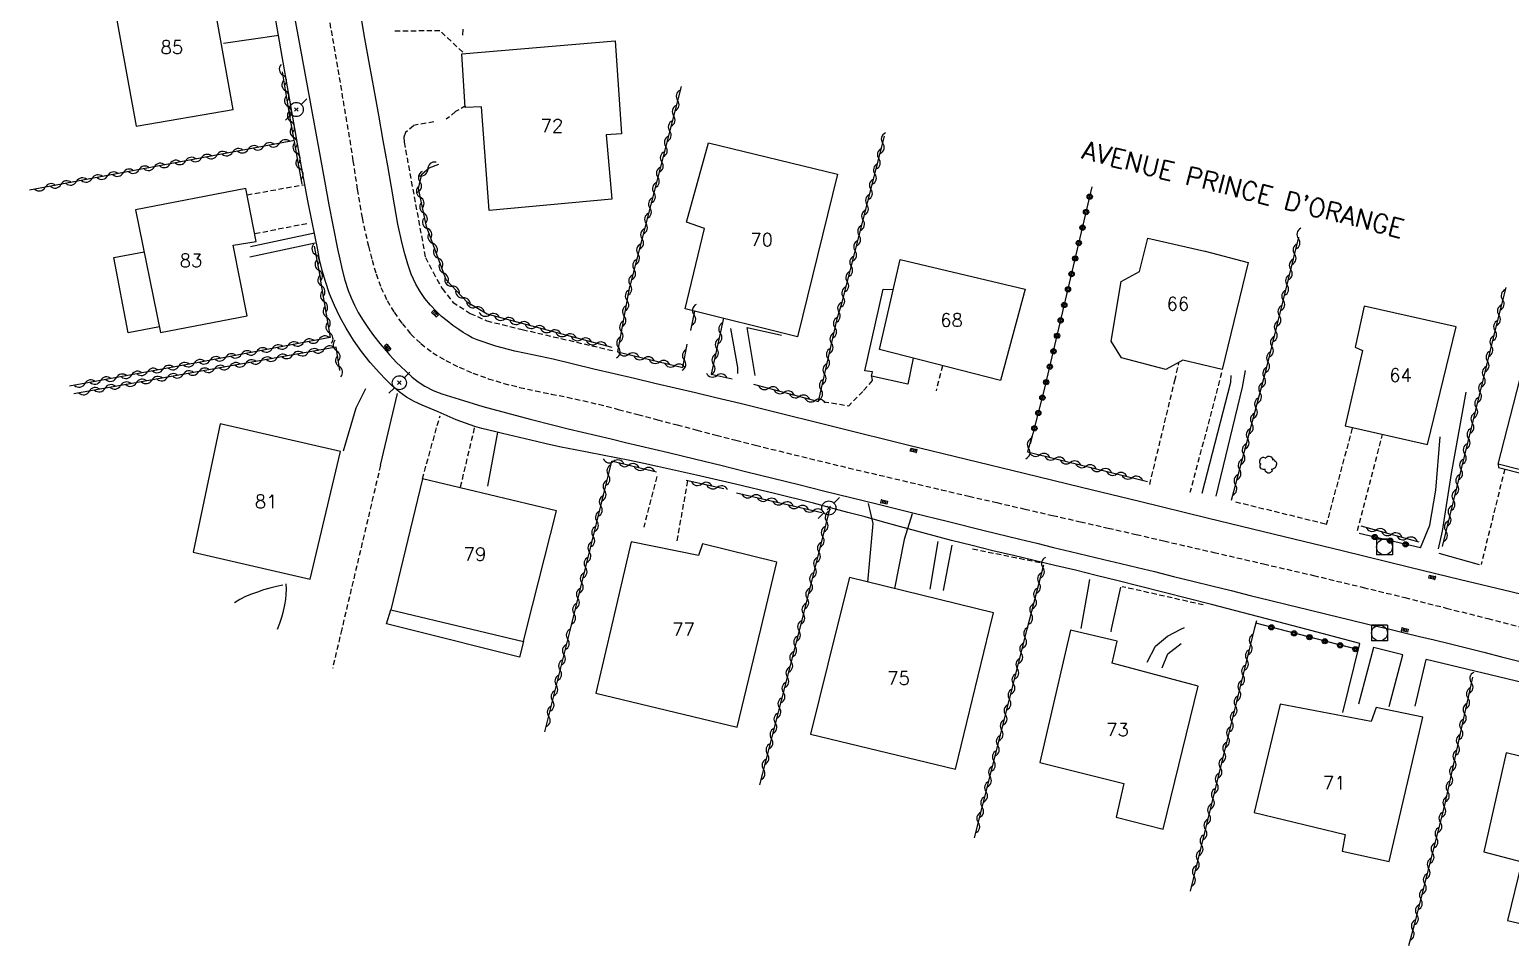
# Model space of a CAD drawing. Header units: millimetres. Extents: x 150997 to 152001, y 151999 to 153001.
# Drawn here: x 151433.3 to 151573.2, y 152141.1 to 152227.6 of the extents above; entities that cross this region are included whole.
import ezdxf
from ezdxf.enums import TextEntityAlignment as Align

# ---------------------------------------------------------------- set-up
doc = ezdxf.new("R2010")
doc.units = ezdxf.units.MM
doc.linetypes.add('DASHED', pattern=[0.75, 0.5, -0.25])
doc.layers.get('0').update_dxf_attribs({"linetype": 'CONTINUOUS'})
for name, color, linetype in [('W0001', 6, 'DASHED'), ('W0014', 7, 'CONTINUOUS'), ('W0017', 7, 'CONTINUOUS'), ('W0101', 7, 'CONTINUOUS'), ('W0104', 1, 'CONTINUOUS'), ('W0112', 1, 'DASHED'), ('W0211', 2, 'CONTINUOUS'), ('W0214', 2, 'CONTINUOUS'), ('W0300', 7, 'CONTINUOUS'), ('W0310', 3, 'CONTINUOUS'), ('W0323', 7, 'CONTINUOUS'), ('W0330', 7, 'CONTINUOUS'), ('W0401', 7, 'CONTINUOUS'), ('W0420', 7, 'CONTINUOUS'), ('W0473', 7, 'CONTINUOUS'), ('W0989', 7, 'CONTINUOUS'), ('W0991', 7, 'CONTINUOUS')]:
    doc.layers.add(name, color=color, linetype=linetype)
doc.styles.get("Standard").update_dxf_attribs({"font": 'romans.shx', "width": 0.85})

# ---------------------------------------------------------------- blocks, each defined once
blk = doc.blocks.new('T473')
for p, q in [((-0.166667, 0.166667), (0.166667, -0.166667)), ((-0.166667, -0.166667), (0.166667, 0.166667)), ((0.500001, 0.500001), (1.000002, 1.000002)), ((-1.000002, -1.000002), (-0.500001, -0.500001))]:
    blk.add_line(p, q)
blk.add_ellipse((0, 0), major_axis=(0.471405, 0.471405), ratio=1, start_param=5.4977871438, end_param=11.780972451)
blk = doc.blocks.new('T401')
for p, q in [((-0.3, 0.3), (0, 0.3)), ((-0.3, -0.25), (-0.3, 0.3)), ((-0.3, 0.15), (0, 0.15)), ((-0.3, 0), (0, 0)), ((0, 0.3), (0, -0.25)), ((-0.3, -0.15), (0, -0.15)), ((-0.3, -0.25), (-0.3, -0.3)), ((-0.3, -0.3), (0, -0.3)), ((0, -0.3), (0, -0.25))]:
    blk.add_line(p, q)
blk = doc.blocks.new('T420')
for p, q in [((0.75, 0.75), (-0.75, 0.75)), ((-0.75, 0.75), (-0.75, -0.75)), ((0.75, 0.75), (0.75, -0.75)), ((0.75, -0.75), (-0.75, -0.75))]:
    blk.add_line(p, q)
blk.add_ellipse((0, 0), major_axis=(-0.53, 0.53), ratio=1, start_param=3.926991, end_param=10.210176)
blk = doc.blocks.new('T300')
for p, q in [((-0.8, 0.51), (-0.86, 0.34)), ((-0.86, 0.34), (-0.86, 0.17)), ((-0.86, 0.17), (-0.74, 0.06)), ((-0.69, 0.63), (-0.8, 0.51)), ((-0.8, -0.06), (-0.74, 0.06)), ((-0.74, 0.06), (-0.69, 0.11)), ((-0.57, 0.69), (-0.69, 0.63)), ((-0.46, 0.69), (-0.57, 0.69)), ((-0.29, 0.63), (-0.46, 0.69)), ((-0.29, 0.63), (-0.17, 0.74)), ((-0.23, 0.57), (-0.29, 0.63)), ((-0.17, 0.74), (-0.06, 0.8)), ((-0.06, 0.8), (0.06, 0.8)), ((0.06, 0.8), (0.23, 0.74)), ((0.23, 0.74), (0.34, 0.63)), ((0.34, 0.63), (0.4, 0.51)), ((0.46, 0.46), (0.34, 0.46)), ((0.4, 0.51), (0.4, 0.46)), ((0.57, 0.4), (0.46, 0.46)), ((0.57, 0.4), (0.69, 0.29)), ((0.69, 0.29), (0.74, 0.17)), ((0.74, 0.06), (0.69, -0.17)), ((0.74, 0.17), (0.74, 0.06)), ((-0.8, -0.17), (-0.8, -0.06)), ((-0.8, -0.23), (-0.8, -0.17)), ((-0.74, -0.34), (-0.8, -0.23)), ((-0.69, -0.4), (-0.74, -0.34)), ((-0.51, -0.46), (-0.69, -0.4)), ((-0.4, -0.46), (-0.51, -0.46)), ((-0.4, -0.46), (-0.34, -0.46)), ((-0.34, -0.46), (-0.34, -0.4)), ((-0.34, -0.51), (-0.34, -0.46)), ((-0.29, -0.63), (-0.34, -0.51)), ((-0.17, -0.74), (-0.29, -0.63)), ((-0.06, -0.8), (-0.17, -0.74)), ((0.06, -0.8), (-0.06, -0.8)), ((0.17, -0.74), (0.06, -0.8)), ((0.23, -0.69), (0.17, -0.74)), ((0.29, -0.46), (0.23, -0.46)), ((0.29, -0.63), (0.23, -0.69)), ((0.46, -0.4), (0.29, -0.46)), ((0.34, -0.51), (0.29, -0.63)), ((0.34, -0.51), (0.34, -0.46)), ((0.57, -0.34), (0.46, -0.4)), ((0.63, -0.29), (0.57, -0.34)), ((0.69, -0.17), (0.63, -0.29))]:
    blk.add_line(p, q)
blk = doc.blocks.new('t310o')
at = {"color": 0, "linetype": 'Continuous'}
for centre, start, end in [((-0.5, 0.38), 216.8699, 323.1304), ((0.5, -0.37), 36.8699, 143.1303)]:
    blk.add_arc(centre, 0.625, start, end, dxfattribs=at)
blk = doc.blocks.new('t323o')
at = {"color": 0, "linetype": 'Continuous'}
for radius in [0.25, 0.15]:
    blk.add_circle((0, 0), radius, dxfattribs=at)

msp = doc.modelspace()

# ---------------------------------------------------------------- linework, layer by layer
at = {"layer": 'W0001'}
msp.add_lwpolyline([(151461.66, 152228.27), (151461.93, 152226.8), (151462.18, 152225.32), (151462.43, 152223.85), (151462.68, 152222.37), (151462.92, 152220.9), (151463.17, 152219.42), (151463.43, 152217.95), (151463.86, 152215.25), (151464.26, 152212.55), (151464.72, 152209.84), (151465.31, 152207.17), (151465.66, 152205.86), (151466.04, 152204.56), (151466.5, 152203.28), (151467.09, 152202.04), (151467.74, 152200.93), (151468.49, 152199.87), (151469.32, 152198.88), (151470.26, 152197.98), (151471.39, 152197.11), (151472.62, 152196.38), (151473.89, 152195.74), (151475.19, 152195.19), (151476.64, 152194.66), (151478.11, 152194.22), (151479.6, 152193.84), (151481.09, 152193.51), (151482.59, 152193.21), (151484.09, 152192.91), (151485.58, 152192.59), (151487.06, 152192.24), (151488.92, 152191.76), (151490.77, 152191.28), (151492.62, 152190.79), (151494.47, 152190.3), (151496.32, 152189.81), (151498.17, 152189.32), (151500.03, 152188.85), (151501.88, 152188.38), (151506.26, 152187.3), (151510.64, 152186.24), (151515.03, 152185.21), (151519.42, 152184.18), (151522.04, 152183.56), (151524.67, 152182.96), (151527.3, 152182.35), (151529.93, 152181.75), (151532.56, 152181.15), (151535.19, 152180.55), (151537.82, 152179.95), (151540.45, 152179.34), (151545.15, 152178.26), (151549.86, 152177.17), (151554.57, 152176.08), (151559.27, 152174.95), (151563.2, 152173.99), (151567.12, 152173), (151571.04, 152172), (151574.96, 152171)], dxfattribs=at)
at = {"layer": 'W0014'}
for points in [[(151457.8, 152231.74), (151458.8, 152226.25), (151459.81, 152220.76), (151460.83, 152215.27), (151461.21, 152213.18), (151461.59, 152211.09), (151461.98, 152209.01), (151462.41, 152206.93), (151462.63, 152205.94), (151462.84, 152204.95), (151463.1, 152203.96), (151463.41, 152202.99), (151463.69, 152202.29), (151464.01, 152201.59), (151464.36, 152200.92), (151464.75, 152200.26), (151465.26, 152199.48), (151465.81, 152198.73), (151466.39, 152198), (151466.98, 152197.28), (151467.3, 152196.9), (151467.64, 152196.54), (151467.98, 152196.18), (151468.34, 152195.84), (151468.88, 152195.33), (151469.44, 152194.82), (151470.03, 152194.35), (151470.66, 152193.94), (151471.44, 152193.55), (151472.25, 152193.24), (151473.07, 152192.98), (151473.89, 152192.72), (151476.11, 152192.04), (151478.35, 152191.43), (151480.59, 152190.85), (151482.83, 152190.28), (151484.19, 152189.94), (151485.54, 152189.61), (151486.89, 152189.29), (151488.25, 152188.97), (151489.6, 152188.65), (151490.96, 152188.33), (151492.31, 152188.01), (151493.67, 152187.69), (151496.13, 152187.09), (151498.59, 152186.48), (151501.05, 152185.88), (151503.51, 152185.27), (151505.97, 152184.66), (151508.43, 152184.05), (151510.89, 152183.44), (151513.35, 152182.83), (151516.73, 152182), (151520.1, 152181.16), (151523.48, 152180.33), (151526.85, 152179.5), (151528.44, 152179.12), (151530.03, 152178.73), (151531.62, 152178.35), (151533.2, 152177.97), (151534.79, 152177.59), (151536.38, 152177.21), (151537.97, 152176.82), (151539.56, 152176.44), (151541.37, 152175.99), (151543.18, 152175.55), (151544.99, 152175.1), (151546.8, 152174.65), (151548.61, 152174.2), (151550.42, 152173.75), (151552.23, 152173.3), (151554.04, 152172.86), (151555.97, 152172.39), (151557.91, 152171.92), (151559.84, 152171.46), (151561.78, 152171)], [(151553.86, 152171), (151549.4, 152172.18), (151544.94, 152173.34), (151540.48, 152174.48), (151536.01, 152175.61), (151534.06, 152176.09), (151532.11, 152176.57), (151530.16, 152177.03), (151528.2, 152177.49), (151526.25, 152177.96), (151524.29, 152178.42), (151522.34, 152178.9), (151520.39, 152179.39), (151518.76, 152179.82), (151517.12, 152180.25), (151515.49, 152180.7), (151513.87, 152181.15), (151512.24, 152181.6), (151510.61, 152182.04), (151508.97, 152182.48), (151507.34, 152182.9), (151503.67, 152183.81), (151499.99, 152184.7), (151496.31, 152185.55), (151492.62, 152186.38), (151491.32, 152186.65), (151490.02, 152186.92), (151488.73, 152187.18), (151487.43, 152187.43), (151486.13, 152187.68), (151484.83, 152187.94), (151483.53, 152188.21), (151482.24, 152188.49), (151481.18, 152188.73), (151480.11, 152188.98), (151479.05, 152189.24), (151477.99, 152189.49), (151477.34, 152189.65), (151476.68, 152189.8), (151476.03, 152189.96), (151475.38, 152190.15), (151474.49, 152190.45), (151473.62, 152190.79), (151472.76, 152191.15), (151471.89, 152191.52), (151471.14, 152191.84), (151470.38, 152192.15), (151469.63, 152192.51), (151468.92, 152192.92), (151468.23, 152193.43), (151467.57, 152193.99), (151466.95, 152194.58), (151466.36, 152195.2), (151465.49, 152196.19), (151464.67, 152197.23), (151463.9, 152198.31), (151463.2, 152199.43), (151462.62, 152200.49), (151462.11, 152201.58), (151461.65, 152202.69), (151461.25, 152203.83), (151460.94, 152204.87), (151460.7, 152205.93), (151460.5, 152207), (151460.29, 152208.06), (151459.61, 152211.46), (151458.97, 152214.87), (151458.36, 152218.28), (151457.76, 152221.69), (151457.16, 152225.1), (151456.56, 152228.52)], [(151563.69, 152176.84), (151557.3, 152178.39), (151550.91, 152179.94), (151544.52, 152181.49), (151538.13, 152183.05), (151532.68, 152184.37), (151527.24, 152185.7), (151521.79, 152187.03), (151516.35, 152188.36), (151514.08, 152188.92), (151511.8, 152189.49), (151509.52, 152190.05), (151507.25, 152190.62), (151504.97, 152191.19), (151502.7, 152191.75), (151500.42, 152192.31), (151498.14, 152192.86), (151496.22, 152193.32), (151494.3, 152193.77), (151492.37, 152194.22), (151490.45, 152194.67), (151488.53, 152195.11), (151486.61, 152195.57), (151484.68, 152196.02), (151482.77, 152196.49), (151480.97, 152196.89), (151479.15, 152197.27), (151477.34, 152197.72), (151475.58, 152198.32), (151475.13, 152198.53), (151474.7, 152198.77), (151474.28, 152199.03), (151473.87, 152199.31), (151473.3, 152199.7), (151472.75, 152200.11), (151472.22, 152200.55), (151471.72, 152201.03), (151471.17, 152201.62), (151470.66, 152202.24), (151470.19, 152202.9), (151469.78, 152203.59), (151469.36, 152204.52), (151469.03, 152205.48), (151468.76, 152206.45), (151468.51, 152207.43), (151468.09, 152209.25), (151467.77, 152211.09), (151467.47, 152212.93), (151467.16, 152214.76), (151466.72, 152217.16), (151466.29, 152219.56), (151465.86, 152221.96), (151465.43, 152224.36), (151465.18, 152225.74), (151464.93, 152227.12), (151464.68, 152228.5)], [(151570.26, 152177.07), (151566.44, 152178.16)], [(151587.75, 152171), (151586.51, 152171.3), (151585.26, 152171.6), (151584.02, 152171.9), (151582.77, 152172.2), (151578, 152173.36), (151573.23, 152174.52), (151568.46, 152175.68), (151563.69, 152176.84)], [(151558.95, 152169.64), (151553.86, 152171)], [(151561.78, 152171), (151563.18, 152170.66), (151564.58, 152170.33), (151565.98, 152169.99), (151567.38, 152169.64), (151569.02, 152169.23), (151570.67, 152168.82), (151572.32, 152168.4), (151573.97, 152167.98)], [(151563.03, 152168.59), (151560.25, 152169.27)], [(151575.19, 152165.74), (151565.22, 152168.14)]]:
    msp.add_lwpolyline(points, dxfattribs=at)
at = {"layer": 'W0017'}
for points in [[(151451.62, 152226.36), (151456.86, 152227.1)], [(151460.28, 152207.46), (151454.13, 152206.14)], [(151454.19, 152207.13), (151460.21, 152208.45)], [(151500.22, 152195.15), (151500.22, 152195.71), (151499.56, 152199.39)], [(151501.83, 152194.95), (151501.08, 152199.48), (151504.34, 152198.78)], [(151544.06, 152183.85), (151546.78, 152194.34), (151546.8, 152194.96)], [(151548.12, 152195.43), (151547.83, 152193.85), (151545.36, 152183.57)], [(151462.97, 152187.84), (151464.17, 152191.9), (151465.08, 152193.75)], [(151568.98, 152193.4), (151567.58, 152185.72), (151566.74, 152180.25), (151566.36, 152178.59)], [(151477.51, 152189.61), (151476.56, 152184.51)], [(151564.67, 152178.7), (151565.58, 152180.84), (151566.12, 152184.14), (151566.53, 152189.17)], [(151512.48, 152175.46), (151512.99, 152181), (151512.55, 152182.89)], [(151516.68, 152181.89), (151515.91, 152179.46), (151515.02, 152174.84)], [(151518.38, 152174.77), (151519.12, 152179.3)], [(151520.42, 152178.93), (151519.59, 152174.66)], [(151532.63, 152171.07), (151533.31, 152174.79), (151533.45, 152175.69)], [(151535.51, 152171), (151536.38, 152174.97)], [(151535.46, 152170.76), (151535.51, 152171)], [(151538.87, 152167.89), (151539.65, 152169.4), (151540.79, 152170.35), (151542.06, 152171)], [(151542.06, 152171), (151542.39, 152171.17)], [(151540.27, 152167.36), (151540.82, 152168.68), (151542.09, 152169.66)], [(151557.35, 152163.13), (151558.95, 152169.64)], [(151560.25, 152169.27), (151558.82, 152163.92)], [(151561.71, 152163.71), (151563.03, 152168.59)], [(151564.19, 152163.73), (151565.22, 152168.14)]]:
    msp.add_lwpolyline(points, dxfattribs=at)
at = {"layer": 'W0101'}
for points in [[(151452.53, 152220.09), (151450.14, 152233.42), (151441.01, 152231.49), (151443.39, 152218.51)], [(151488.31, 152211.62), (151476.71, 152210.53), (151475.99, 152220.34), (151474.46, 152220.27), (151474.14, 152225.34), (151488.61, 152226.56), (151489.22, 152217.8), (151487.77, 152217.7)], [(151505.85, 152198.62), (151495.24, 152201.27), (151497.06, 152208.86), (151495.37, 152209.43), (151497.43, 152216.95), (151509.63, 152213.97)], [(151453.88, 152200.61), (151452.53, 152207.27), (151454.72, 152207.62), (151453.75, 152212.63), (151443.33, 152210.62), (151445.68, 152199.03)], [(151545.95, 152195.53), (151542.25, 152196.4), (151540.63, 152195.53), (151536.43, 152196.62), (151535.48, 152198.19), (151536.42, 152203.83), (151538.15, 152204.78), (151538.94, 152207.93), (151544.33, 152206.71), (151544.35, 152206.71), (151548.41, 152205.62)], [(151525.03, 152194.48), (151513.59, 152197.43), (151515.55, 152205.92), (151527.33, 152203.1)], [(151565.36, 152188.46), (151568.05, 152199.57), (151559.37, 152201.52), (151558.52, 152197.64), (151559.21, 152197.32), (151557.56, 152190.22)], [(151584.55, 152183.42), (151572.02, 152186.59), (151575.23, 152199.08), (151587.78, 152196.1)], [(151462.67, 152187.8), (151451.3, 152190.4), (151448.76, 152178.28), (151459.83, 152175.73)], [(151543.69, 152165.63), (151535.57, 152167.79), (151536.02, 152169.86), (151531.64, 152170.9), (151528.74, 152158.41), (151536.67, 152156.42), (151535.93, 152153.26), (151540.37, 152152.13)], [(151564.89, 152162.7), (151560.49, 152163.61), (151560.04, 152162.29), (151551.43, 152163.93), (151548.97, 152153.7), (151557.57, 152151.63), (151557.3, 152150.03), (151561.71, 152149.06)], [(151581.25, 152141.53), (151585.14, 152156.99), (151576.19, 152159.21), (151576.03, 152158.53), (151572.76, 152159.34), (151570.68, 152149.98), (151574.25, 152149.03), (151572.91, 152143.51)]]:
    msp.add_lwpolyline(points, close=True, dxfattribs=at)
for points in [[(151483.09, 152182.19), (151470.41, 152185.19), (151467.43, 152172.83), (151475.08, 152171)], [(151480.25, 152171), (151483.09, 152182.19)], [(151502.37, 152171), (151503.9, 152177.34), (151496.88, 152179.06), (151496.5, 152177.96), (151490.14, 152179.27), (151488.21, 152171)], [(151523.98, 152171), (151524.36, 152172.56), (151510.75, 152175.88), (151509.54, 152171)], [(151475.08, 152171), (151479.95, 152169.83), (151480.25, 152171)], [(151488.21, 152171), (151486.8, 152164.96), (151500.14, 152161.75)], [(151500.14, 152161.75), (151502.37, 152171)], [(151509.54, 152171), (151507.08, 152161.1), (151520.77, 152157.78)], [(151520.77, 152157.78), (151523.98, 152171)]]:
    msp.add_lwpolyline(points, dxfattribs=at)
at = {"layer": 'W0104'}
for points in [[(151445.58, 152199.55), (151442.62, 152198.98), (151441.27, 152206.12), (151444.14, 152206.64)], [(151516.76, 152196.61), (151516.26, 152194.14), (151512.83, 152194.89), (151512.92, 152195.3), (151512.19, 152195.39), (151513.92, 152203.12), (151514.89, 152203.07)], [(151572.02, 152186.59), (151572.04, 152186.27), (151576.78, 152185.07), (151576.81, 152185.38)], [(151469.04, 152171), (151467.01, 152171.51), (151467.43, 152172.83)], [(151479.95, 152169.83), (151479.59, 152168.36), (151469.04, 152171)]]:
    msp.add_lwpolyline(points, dxfattribs=at)
at = {"layer": 'W0112'}
for points in [[(151474.22, 152225.5), (151472.07, 152227.52), (151467.77, 152227.47)], [(151474.5, 152220.43), (151473.55, 152219.88), (151472.67, 152219.16)], [(151469.58, 152218.55), (151468.83, 152217.9), (151468.67, 152217.46), (151468.69, 152217), (151470.7, 152206.1), (151471.42, 152204.71), (151472.29, 152203.17), (151473.29, 152201.89), (151474.93, 152200.83), (151476.5, 152200.12), (151479.85, 152199.31), (151488.61, 152197.26)], [(151471.5, 152218.92), (151469.58, 152218.58)], [(151453.86, 152212.02), (151459.2, 152212.98)], [(151459.5, 152209.3), (151454.58, 152208.33)], [(151539.11, 152184.67), (151541.48, 152194.49), (151541.86, 152196.12)], [(151512.83, 152194.89), (151512.9, 152194.48), (151512.01, 152193.45), (151510.68, 152192.1)], [(151519.55, 152195.89), (151518.93, 152193.53)], [(151545.9, 152195.21), (151542.91, 152183.9)], [(151508.32, 152192.49), (151510.68, 152192.1)], [(151470.41, 152185.19), (151472.08, 152191.16)], [(151475.31, 152190.01), (151473.97, 152184.35)], [(151558.24, 152189.98), (151555.77, 152180.86)], [(151558.73, 152180.31), (151561.09, 152189.4)], [(151466.46, 152186.48), (151462.8, 152171)], [(151492.55, 152185.42), (151491.33, 152180.65)], [(151494.48, 152179.35), (151495.51, 152185.16)], [(151572.64, 152186.13), (151570.41, 152177.1)], [(151547.21, 152183.04), (151555.82, 152180.93)], [(151528.75, 152177.27), (151522.23, 152178.59)], [(151544.16, 152173.29), (151536.51, 152175.02)], [(151462.8, 152171), (151461.93, 152167.3)]]:
    msp.add_lwpolyline(points, dxfattribs=at)
at = {"layer": 'W0211'}
for points in [[(151474.22, 152227.09), (151474.26, 152227.66)], [(151457.22, 152175.16), (151456.62, 152175.03), (151456.01, 152174.88), (151455.42, 152174.71), (151454.83, 152174.51), (151454.27, 152174.3), (151453.71, 152174.08), (151453.16, 152173.82), (151452.66, 152173.49)]]:
    msp.add_lwpolyline(points, dxfattribs=at)
at = {"layer": 'W0214'}
msp.add_lwpolyline([(151456.73, 152171), (151456.95, 152171.56), (151457.14, 152172.14), (151457.29, 152172.72), (151457.43, 152173.31), (151457.51, 152173.8), (151457.56, 152174.3), (151457.57, 152174.8), (151457.55, 152175.3)], dxfattribs=at)
at = {"layer": 'W0310'}
for points in [[(151459.07, 152213.02), (151457.97, 152219.1), (151457.95, 152219.1), (151457.19, 152223.64)], [(151494.85, 152222.24), (151490, 152203.39), (151489.98, 152203.36), (151488.85, 152197.2), (151495, 152195.71), (151495.43, 152197.91)], [(151458.33, 152217.15), (151433.32, 152212.46)], [(151501.68, 152194.14), (151507.82, 152192.5), (151509.61, 152200.44), (151510.05, 152201.88), (151514.07, 152217.56)], [(151488.34, 152197.61), (151476.52, 152200.75), (151474.66, 152201.87), (151472.67, 152203.99), (151470.81, 152209.03), (151470.04, 152212.63), (151470.35, 152213.99), (151471.05, 152214.56), (151471.98, 152214.93)], [(151460.18, 152207.17), (151460.75, 152204.21), (151460.76, 152204.05), (151461.7, 152198.55), (151449.28, 152196.2), (151437.07, 152193.94)], [(151546.82, 152183.19), (151550.15, 152195.61), (151553.19, 152208.04)], [(151572.73, 152203.28), (151571.97, 152200.2), (151566.72, 152178.81)], [(151495.77, 152199.22), (151496.16, 152201.04)], [(151498.86, 152200.37), (151497.68, 152195.08), (151499.67, 152194.64)], [(151462.61, 152195.44), (151462.27, 152197.63), (151437.48, 152193.23)], [(151527.99, 152189.21), (151527.58, 152187.74), (151538.9, 152184.95)], [(151484.39, 152171), (151488.31, 152186.86), (151488.39, 152186.87), (151492.53, 152185.86)], [(151498.9, 152184.26), (151495.34, 152185.06)], [(151500.08, 152183.89), (151508.15, 152182.03)], [(151508.87, 152182.3), (151506.02, 152171)], [(151559.06, 152180.77), (151564.54, 152179.26)], [(151527.55, 152171), (151529.1, 152177.09)], [(151481.99, 152161.32), (151484.39, 152171)], [(151506.02, 152171), (151504.91, 152166.59), (151502.25, 152156.31)], [(151522.55, 152151.29), (151527.55, 152171)], [(151548.99, 152171), (151542.93, 152146.25)], [(151549.19, 152171.8), (151548.99, 152171)], [(151563.57, 152141.14), (151564.17, 152143.35), (151566.95, 152154.27), (151569.62, 152166.48)]]:
    msp.add_lwpolyline(points, dxfattribs=at)
at = {"layer": 'W0323'}
for points in [[(151527.84, 152188.52), (151529.14, 152193.53), (151533.66, 152212.79)], [(151564.67, 152178.7), (151558.9, 152180.05)], [(151551.29, 152171), (151549.14, 152171.56)], [(151558.72, 152169.08), (151551.29, 152171)]]:
    msp.add_lwpolyline(points, dxfattribs=at)
at = {"layer": 'W0330'}
msp.add_lwpolyline([(151466.46, 152186.48), (151468.06, 152193.25)], dxfattribs=at)

# ---------------------------------------------------------------- block references
at = {"layer": 'W0300'}
msp.add_blockref('T300', (151550.34, 152186.54), dxfattribs=at)
at = {"layer": 'W0310'}
for p, rotation in [((151457.24, 152223.34), 99.53604609573671), ((151457.48, 152221.86), 99.53604609573671), ((151457.73, 152220.38), 99.53604609573671), ((151494.52, 152220.94), 255.5825073669088), ((151458.01, 152218.93), 100.2384791291298), ((151494.14, 152219.49), 255.5825073669088), ((151458.27, 152217.45), 100.2384791291298), ((151493.77, 152218.04), 255.5825073669088), ((151455.43, 152216.61), 190.6250770170283), ((151456.91, 152216.89), 190.6250770170283), ((151458.54, 152215.98), 100.2384791291298), ((151493.4, 152216.59), 255.5825073669088), ((151513.9, 152216.9), 75.59710109143943), ((151448.06, 152215.23), 190.6250770170283), ((151449.53, 152215.5), 190.6250770170283), ((151451.01, 152215.78), 190.6250770170283), ((151452.48, 152216.06), 190.6250770170283), ((151453.96, 152216.33), 190.6250770170283), ((151458.81, 152214.5), 100.2384791291298), ((151493.02, 152215.13), 255.5825073669088), ((151513.53, 152215.44), 75.59710109143943), ((151440.69, 152213.84), 190.6250770170283), ((151442.16, 152214.12), 190.6250770170283), ((151443.64, 152214.4), 190.6250770170283), ((151445.11, 152214.67), 190.6250770170283), ((151446.59, 152214.95), 190.6250770170283), ((151470.19, 152213.25), 77.11927892945621), ((151470.93, 152214.46), 39.2938701918431), ((151492.65, 152213.68), 255.5825073669088), ((151513.16, 152213.99), 75.59710109143943), ((151434.79, 152212.74), 190.6250770170283), ((151436.27, 152213.01), 190.6250770170283), ((151437.74, 152213.29), 190.6250770170283), ((151439.21, 152213.57), 190.6250770170283), ((151470.22, 152211.79), 102.0315960578902), ((151492.28, 152212.23), 255.5825073669088), ((151512.78, 152212.54), 75.59710109143943), ((151470.53, 152210.32), 102.0315960578902), ((151491.9, 152210.78), 255.5825073669088), ((151512.41, 152211.09), 75.59710109143943), ((151491.53, 152209.32), 255.5825073669088), ((151512.04, 152209.63), 75.59710109143943), ((151470.87, 152208.86), 110.2327597543103), ((151491.16, 152207.87), 255.5825073669088), ((151511.67, 152208.18), 75.59710109143943), ((151553.16, 152207.89), 76.25776746883511), ((151460.33, 152206.37), 280.9817644538049), ((151471.39, 152207.45), 110.2327597543103), ((151490.78, 152206.42), 255.5825073669088), ((151511.29, 152206.73), 75.59710109143943), ((151552.8, 152206.43), 76.25776746883511), ((151460.62, 152204.9), 280.9817644538049), ((151471.91, 152206.05), 110.2327597543103), ((151490.41, 152204.96), 255.5825073669088), ((151510.92, 152205.27), 75.59710109143943), ((151552.44, 152204.97), 76.25776746883511), ((151460.87, 152203.42), 279.7663474281251), ((151472.43, 152204.64), 110.2327597543103), ((151490.04, 152203.51), 255.5825073669088), ((151510.55, 152203.82), 75.59710109143943), ((151552.09, 152203.51), 76.25776746883511), ((151461.12, 152201.94), 279.7663474281251), ((151473.22, 152203.4), 133.2205093325865), ((151474.25, 152202.31), 133.2205093325865), ((151489.74, 152202.05), 259.6051430975845), ((151510.17, 152202.37), 75.59710109143943), ((151551.73, 152202.06), 76.25776746883511), ((151572.44, 152202.11), 256.1996116007983), ((151475.43, 152201.41), 148.9048417523607), ((151489.47, 152200.57), 259.6051430975845), ((151496.08, 152200.69), 77.96545464915292), ((151509.76, 152200.93), 72.97279266528291), ((151551.37, 152200.6), 76.25776746883511), ((151572.09, 152200.66), 256.1996116007983), ((151461.37, 152200.47), 279.7663474281251), ((151476.74, 152200.69), 165.1307568234826), ((151478.19, 152200.31), 165.1307568234826), ((151479.64, 152199.92), 165.1307568234826), ((151509.39, 152199.48), 77.29712737932995), ((151551.02, 152199.14), 76.25776746883511), ((151571.73, 152199.2), 256.1990082345848), ((151460.66, 152198.36), 190.7187804148009), ((151461.63, 152198.99), 279.7663474281251), ((151481.09, 152199.54), 165.1307568234826), ((151482.54, 152199.15), 165.1307568234826), ((151483.99, 152198.77), 165.1307568234826), ((151485.44, 152198.38), 165.1307568234826), ((151489.2, 152199.1), 259.6051430975845), ((151498.55, 152198.95), 257.4207235680163), ((151509.06, 152198.01), 77.29712737932995), ((151571.37, 152197.74), 256.1990082345848), ((151453.3, 152196.96), 190.7187804148009), ((151454.77, 152197.24), 190.7187804148009), ((151456.24, 152197.52), 190.7187804148009), ((151457.72, 152197.8), 190.7187804148009), ((151459.19, 152198.08), 190.7187804148009), ((151459.64, 152197.16), 190.0556161257305), ((151461.11, 152197.42), 190.0556161257305), ((151462.32, 152197.3), 99.03310061797868), ((151486.89, 152198), 165.1307568234826), ((151488.93, 152197.62), 259.6051430975845), ((151489.89, 152196.95), 346.4095350976536), ((151495.14, 152196.44), 78.91562056275174), ((151498.22, 152197.49), 257.4207235680163), ((151508.73, 152196.55), 77.29712737932995), ((151550.66, 152197.69), 76.25776746883511), ((151445.92, 152195.58), 190.493269510791), ((151447.4, 152195.85), 190.493269510791), ((151448.87, 152196.13), 190.493269510791), ((151450.35, 152196.4), 190.7187804148009), ((151450.78, 152195.59), 190.0556161257305), ((151451.82, 152196.68), 190.7187804148009), ((151452.25, 152195.85), 190.0556161257305), ((151453.73, 152196.11), 190.0556161257305), ((151455.21, 152196.38), 190.0556161257305), ((151456.68, 152196.64), 190.0556161257305), ((151458.16, 152196.9), 190.0556161257305), ((151462.55, 152195.82), 99.03310061797868), ((151491.35, 152196.59), 346.4095350976536), ((151492.8, 152196.24), 346.4095350976536), ((151494.26, 152195.89), 346.4095350976536), ((151497.9, 152196.02), 257.4207235680163), ((151508.4, 152195.09), 77.29712737932995), ((151550.3, 152196.23), 76.25776746883511), ((151571.01, 152196.29), 256.1990082345848), ((151438.55, 152194.21), 190.493269510791), ((151440.02, 152194.49), 190.493269510791), ((151441.5, 152194.76), 190.493269510791), ((151442.97, 152195.03), 190.493269510791), ((151443.39, 152194.28), 190.0556161257305), ((151444.45, 152195.31), 190.493269510791), ((151444.87, 152194.54), 190.0556161257305), ((151446.34, 152194.8), 190.0556161257305), ((151447.82, 152195.07), 190.0556161257305), ((151449.3, 152195.33), 190.0556161257305), ((151498.21, 152194.96), 347.4467447898242), ((151508.07, 152193.62), 77.29712737932995), ((151549.93, 152194.78), 74.97072480774473), ((151570.65, 152194.83), 256.1990082345848), ((151438.96, 152193.49), 190.0556161257305), ((151440.44, 152193.76), 190.0556161257305), ((151441.91, 152194.02), 190.0556161257305), ((151503.13, 152193.76), 344.9831275323128), ((151504.58, 152193.37), 344.9831275323128), ((151506.03, 152192.98), 344.9831275323128), ((151549.54, 152193.33), 74.97072480774473), ((151570.3, 152193.37), 256.1990082345848), ((151507.48, 152192.59), 344.9831275323128), ((151549.15, 152191.88), 74.97072480774473), ((151569.94, 152191.92), 256.1990082345848), ((151548.76, 152190.43), 74.97072480774473), ((151569.58, 152190.46), 256.1990082345848), ((151527.67, 152188.07), 254.327439082218), ((151548.37, 152188.98), 74.97072480774473), ((151569.22, 152189), 256.1990082345848), ((151528.71, 152187.46), 346.1698812844481), ((151530.16, 152187.11), 346.1698812844481), ((151547.98, 152187.53), 74.97072480774473), ((151568.86, 152187.55), 256.1990082345848), ((151488.47, 152186.85), 346.2834768439195), ((151487.99, 152185.56), 76.10894258822415), ((151489.92, 152186.49), 346.2834768439195), ((151491.38, 152186.14), 346.2834768439195), ((151531.62, 152186.75), 346.1698812844481), ((151533.08, 152186.39), 346.1698812844481), ((151534.53, 152186.03), 346.1698812844481), ((151535.99, 152185.67), 346.1698812844481), ((151547.6, 152186.08), 74.97072480774473), ((151568.51, 152186.09), 256.1990082345848), ((151487.63, 152184.11), 76.10894258822415), ((151496.8, 152184.73), 167.4065071041769), ((151498.26, 152184.4), 167.4065071041769), ((151537.45, 152185.31), 346.1698812844481), ((151547.21, 152184.64), 74.97072480774473), ((151568.15, 152184.63), 256.1990082345848), ((151487.27, 152182.65), 76.10894258822415), ((151501.54, 152183.55), 347.0416450433923), ((151503, 152183.22), 347.0416450433923), ((151504.46, 152182.88), 347.0416450433923), ((151567.79, 152183.18), 256.1990082345848), ((151486.91, 152181.19), 76.10894258822415), ((151505.92, 152182.54), 347.0416450433923), ((151507.38, 152182.21), 347.0416450433923), ((151508.59, 152181.18), 255.8608393367766), ((151567.43, 152181.72), 256.1990082345848), ((151486.55, 152179.74), 76.10894258822415), ((151508.22, 152179.73), 255.8608393367766), ((151560.5, 152180.37), 344.6599698946262), ((151567.08, 152180.26), 256.1990082345848), ((151486.19, 152178.28), 76.10894258822415), ((151507.86, 152178.27), 255.8608393367766), ((151561.95, 152179.97), 344.6599698946262), ((151563.4, 152179.57), 344.6599698946262), ((151485.83, 152176.82), 76.10894258822415), ((151507.49, 152176.82), 255.8608393367766), ((151529.03, 152176.82), 75.76752687594212), ((151485.47, 152175.37), 76.10894258822415), ((151507.12, 152175.36), 255.8608393367766), ((151528.66, 152175.36), 75.76752687594212), ((151485.11, 152173.91), 76.10894258822415), ((151506.76, 152173.91), 255.8608393367766), ((151528.29, 152173.91), 75.76752687594212), ((151484.75, 152172.46), 76.10894258822415), ((151506.39, 152172.45), 255.8608393367766), ((151527.92, 152172.45), 75.76752687594212), ((151484.15, 152170.05), 76.1089425882457), ((151505.98, 152170.84), 255.8608393367204), ((151527.35, 152170.19), 75.76752687595115), ((151483.79, 152168.6), 76.1089425882457), ((151505.62, 152169.38), 255.8608393367204), ((151526.98, 152168.74), 75.76752687595115), ((151548.64, 152169.56), 256.2299226712834), ((151483.43, 152167.14), 76.1089425882457), ((151505.25, 152167.93), 255.8608393367204), ((151526.61, 152167.28), 75.76752687595115), ((151548.28, 152168.1), 256.2299226712834), ((151483.07, 152165.69), 76.1089425882457), ((151504.88, 152166.47), 255.4751148749676), ((151526.24, 152165.83), 75.76752687595115), ((151547.93, 152166.65), 256.2299226712834), ((151569.5, 152165.94), 77.665672495562), ((151482.71, 152164.23), 76.1089425882457), ((151504.51, 152165.02), 255.4751148749676), ((151525.87, 152164.37), 75.76752687595115), ((151547.57, 152165.19), 256.2299226712834), ((151569.18, 152164.48), 77.665672495562), ((151482.35, 152162.77), 76.1089425882457), ((151504.13, 152163.57), 255.4751148749676), ((151525.5, 152162.92), 75.76752687595115), ((151547.21, 152163.73), 256.2299226712834), ((151568.86, 152163.01), 77.665672495562), ((151503.75, 152162.12), 255.4751148749676), ((151525.13, 152161.47), 75.76752687595115), ((151546.86, 152162.28), 256.2299226712834), ((151568.54, 152161.54), 77.665672495562), ((151503.38, 152160.66), 255.4751148749676), ((151524.76, 152160.01), 75.76752687595115), ((151546.5, 152160.82), 256.2299226712834), ((151568.22, 152160.08), 77.665672495562), ((151503, 152159.21), 255.4751148749676), ((151524.39, 152158.56), 75.76752687595115), ((151546.14, 152159.36), 256.2299226712834), ((151567.9, 152158.61), 77.665672495562), ((151502.63, 152157.76), 255.4751148749676), ((151545.78, 152157.9), 256.2299226712834), ((151567.58, 152157.15), 77.665672495562), ((151524.03, 152157.1), 75.76752687595115), ((151545.43, 152156.45), 256.2299226712834), ((151523.66, 152155.65), 75.76752687595115), ((151545.07, 152154.99), 256.2299226712834), ((151567.26, 152155.68), 77.665672495562), ((151523.29, 152154.2), 75.76752687595115), ((151544.71, 152153.53), 256.2299226712834), ((151566.94, 152154.22), 75.70851295836333), ((151522.92, 152152.74), 75.76752687595115), ((151544.36, 152152.08), 256.2299226712834), ((151566.57, 152152.76), 75.70851295836333), ((151544, 152150.62), 256.2299226712834), ((151566.2, 152151.31), 75.70851295836333), ((151543.64, 152149.16), 256.2299226712834), ((151565.83, 152149.86), 75.70851295836333), ((151543.28, 152147.71), 256.2299226712834), ((151565.46, 152148.4), 75.70851295836333), ((151565.09, 152146.95), 75.70851295836333), ((151564.72, 152145.5), 75.70851295836333), ((151564.35, 152144.04), 75.70851295836333), ((151563.96, 152142.59), 74.85540419970351)]:
    msp.add_blockref('t310o', p, dxfattribs=dict(at, rotation=rotation))
at = {"layer": 'W0323'}
for p, rotation in [((151533.44, 152211.86), 76.80516892104451), ((151533.1, 152210.4), 76.80516892104451), ((151532.76, 152208.93), 76.80516892104451), ((151532.41, 152207.47), 76.80516892104451), ((151532.07, 152206.01), 76.80516892104451), ((151531.73, 152204.55), 76.80516892104451), ((151531.39, 152203.09), 76.80516892104451), ((151531.04, 152201.63), 76.80516892104451), ((151530.7, 152200.17), 76.80516892104451), ((151530.36, 152198.71), 76.80516892104451), ((151530.02, 152197.25), 76.80516892104451), ((151529.67, 152195.79), 76.80516892104451), ((151529.33, 152194.33), 76.80516892104451), ((151528.97, 152192.87), 75.38703587280177), ((151528.59, 152191.42), 75.38703587280177), ((151528.22, 152189.97), 75.38703587280177), ((151560.36, 152179.71), 166.8082122753721), ((151561.82, 152179.36), 166.8082122753721), ((151563.28, 152179.02), 166.8082122753721), ((151550.6, 152171.18), 165.46637567836), ((151552.74, 152170.62), 165.4663756784206), ((151554.2, 152170.25), 165.4663756784206), ((151555.65, 152169.87), 165.4663756784206), ((151557.1, 152169.49), 165.4663756784206), ((151558.55, 152169.12), 165.4663756784206)]:
    msp.add_blockref('t323o', p, dxfattribs=dict(at, rotation=rotation))
at = {"layer": 'W0401'}
for p, rotation in [((151471.71, 152200.91), 44.65830760600194), ((151467.02, 152197.5), 219.9231610294419), ((151516.86, 152188.04), 76.20427394813619), ((151513.98, 152182.87), 256.1379919711976), ((151565.83, 152176.05), 76.35276226069227), ((151563.15, 152170.78), 256.49849618578)]:
    msp.add_blockref('T401', p, dxfattribs=dict(at, rotation=rotation))
at = {"layer": 'W0420'}
for p in [(151561.28, 152178.77), (151560.81, 152170.64)]:
    msp.add_blockref('T420', p, dxfattribs=at)
at = {"layer": 'W0473'}
for p in [(151458.5, 152220.08), (151468.24, 152194.28), (151508.8, 152182.45)]:
    msp.add_blockref('T473', p, dxfattribs=at)

# ---------------------------------------------------------------- texts
at = {"layer": 'W0989'}
msp.add_text("AVENUE PRINCE D'ORANGE   ", height=1.75, rotation=346.0356, dxfattribs=at).set_placement((151532.58, 152215.47))
at = {"layer": 'W0991'}
for s, p in [('85', (151446.75, 152225.96)), ('72', (151482.65, 152218.55)), ('70', (151502.46, 152207.79)), ('83', (151448.56, 152205.83)), ('66', (151541.77, 152201.73)), ('68', (151520.39, 152200.2)), ('64', (151562.8, 152194.99)), ('81', (151455.66, 152183.07)), ('79', (151475.38, 152178.09)), ('77', (151495.07, 152170.99)), ('75', (151515.39, 152166.38)), ('73', (151536.07, 152161.52)), ('71', (151556.54, 152156.49))]:
    msp.add_text(s, height=1.25, dxfattribs=at).set_placement(p, align=Align.MIDDLE_CENTER)

doc.saveas('drawing.dxf')
